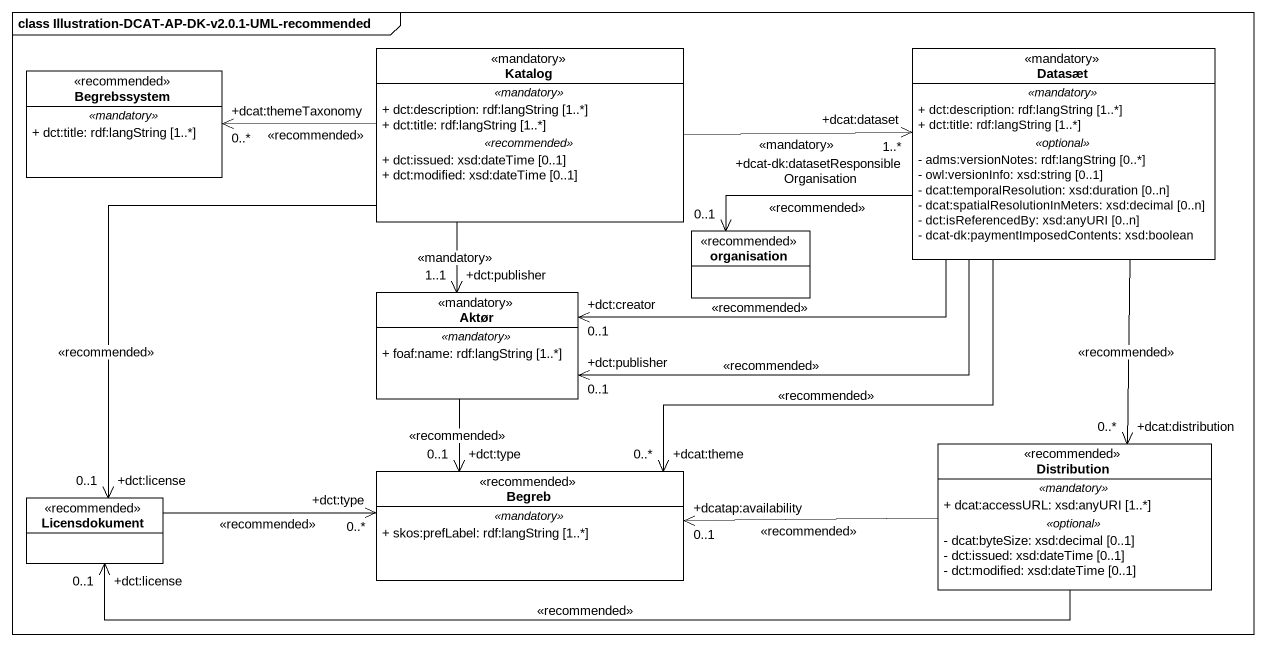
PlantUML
@startuml
mainframe class Illustration-DCAT-AP-DK-v2.0.1-UML-recommended
hide circle
hide empty members
skinparam classAttributeIconSize 0
class Katalog <<mandatory>> {
  .. <<mandatory>> ..
  + dct:description: rdf:langString [1..*]
  + dct:title: rdf:langString [1..*]
  .. <<recommended>> ..
  + dct:issued: xsd:dateTime [0..1]
  + dct:modified: xsd:dateTime [0..1]
}
class Datasæt <<mandatory>> {
  .. <<mandatory>> ..
  + dct:description: rdf:langString [1..*]
  + dct:title: rdf:langString [1..*]
  .. <<optional>> ..
  - adms:versionNotes: rdf:langString [0..*]
  - owl:versionInfo: xsd:string [0..1]
  - dcat:temporalResolution: xsd:duration [0..n]
  - dcat:spatialResolutionInMeters: xsd:decimal [0..n]
  - dct:isReferencedBy: xsd:anyURI [0..n]
  - dcat-dk:paymentImposedContents: xsd:boolean
}
class Begrebssystem <<recommended>> {
  .. <<mandatory>> ..
  + dct:title: rdf:langString [1..*]
}
class organisation <<recommended>>
class Aktør <<mandatory>> {
  .. <<mandatory>> ..
  + foaf:name: rdf:langString [1..*]
}
class Begreb <<recommended>> {
  .. <<mandatory>> ..
  + skos:prefLabel: rdf:langString [1..*]
}
class Distribution <<recommended>> {
  .. <<mandatory>> ..
  + dcat:accessURL: xsd:anyURI [1..*]
  .. <<optional>> ..
  - dcat:byteSize: xsd:decimal [0..1]
  - dct:issued: xsd:dateTime [0..1]
  - dct:modified: xsd:dateTime [0..1]
}
class Licensdokument <<recommended>>
Katalog -right-> "+dcat:dataset\n1..*" Datasæt : <<mandatory>>
Katalog -left-> "+dcat:themeTaxonomy\n0..*" Begrebssystem : <<recommended>>
Katalog --> "+dct:publisher\n1..1" Aktør : <<mandatory>>
Katalog --> "+dct:license\n0..1" Licensdokument : <<recommended>>
Datasæt -left-> "+dcat-dk:datasetResponsibleOrganisation\n0..1" organisation : <<recommended>>
Datasæt -left-> "+dct:creator\n0..1" Aktør : <<recommended>>
Datasæt -left-> "+dct:publisher\n0..1" Aktør : <<recommended>>
Datasæt --> "+dcat:theme\n0..*" Begreb : <<recommended>>
Datasæt --> "+dcat:distribution\n0..*" Distribution : <<recommended>>
Aktør --> "+dct:type\n0..1" Begreb : <<recommended>>
Distribution -left-> "+dcatap:availability\n0..1" Begreb : <<recommended>>
Distribution -left-> "+dct:license\n0..1" Licensdokument : <<recommended>>
Licensdokument -right-> "+dct:type\n0..*" Begreb : <<recommended>>
@enduml
